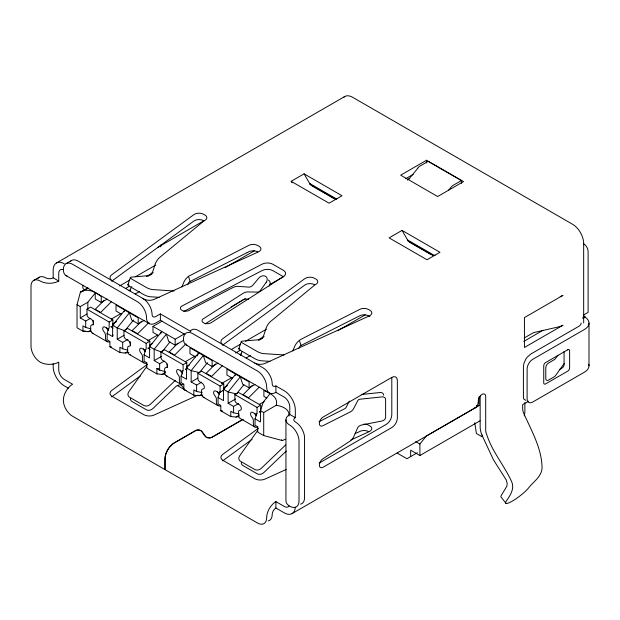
<?xml version="1.0" encoding="UTF-8"?>
<svg xmlns="http://www.w3.org/2000/svg" width="620" height="620" viewBox="0 0 620 620"><rect width="100%" height="100%" fill="white"/><g stroke="black" fill="none" stroke-linecap="round" stroke-linejoin="round"><path stroke-width="0.93" d="M269.901 393.894L263.252 402.147L260.478 410.649L263.709 412.517L276.264 405.271C278.589 396.916 269.847 393.274 263.895 390.429L263.895 396.405L266.902 398.133M482.383 435.023L482.058 436.775L476.408 433.512L474.75 422.7M524.218 415.873L524.884 412.269L524.884 402.62M91.001 331.274L88.172 331.669L82.941 331.196L77.027 327.786L77.027 304.738L80.391 292.183L87.931 287.82M128.913 352.478L125.139 353.012L119.908 352.54L109.926 346.781L109.926 341.442L107.151 339.845L107.151 333.444L108.508 328.391M107.151 333.444L112.608 336.59L113.057 334.909M164.935 373.953L162.107 374.356L156.875 373.883L146.893 368.125L146.893 362.785L144.119 361.189L144.119 354.787L145.475 349.734M127.906 284.751L130.386 277.597M202.849 395.165L199.074 395.7L193.843 395.227L183.861 389.469L183.861 384.129L181.087 382.532L181.087 376.131L182.939 370.791M238.871 416.64L236.042 417.043L230.81 416.57L220.828 410.812L220.828 405.472L218.054 403.876L218.054 397.466L220.216 391.243M238.809 348.781L241.288 341.62M285.425 439.293L282.301 440.549L263.709 435.565L257.796 432.156L257.796 426.816L255.022 425.219L255.022 418.81L256.874 413.478M181.954 286.889L183.574 282.836A10.509 6.789 -53.3 0 1 188.488 276.334L246.838 246.396A15.926 10.277 -53.3 0 1 247.581 246.039L248.504 245.504A6.533 3.774 0 0 1 257.75 245.504L259.021 246.233A6.533 3.774 0 0 1 258.447 251.867L154.194 299.351A7.843 4.526 0 0 1 143.793 298.995L78.135 261.09A13.066 7.549 60 0 0 70.564 261.268M187.883 284.456L188.728 282.55L190.108 281.488L247.163 252.596M292.857 350.92L294.477 346.867A10.509 6.781 -53.3 0 1 299.39 340.365M298.786 348.487L299.631 346.58L301.01 345.51L358.073 316.619A8.339 5.867 -46 0 1 358.484 316.448L359.414 315.937A6.533 3.774 0 0 1 368.652 315.937L369.923 316.665M124.039 311.674L124.798 310.116L112.608 325.275L112.608 336.59M160.619 333.793L161.766 331.46L149.575 346.619L149.575 357.934L144.119 354.787M197.207 355.911L198.733 352.803L186.542 367.962L186.542 379.277L181.087 376.131M234.941 375.697L235.701 374.147L223.51 389.306L223.51 400.621L218.054 397.466M349.354 401.101L346.061 407.479A7.952 3.976 5.9 0 1 344.046 409.084L319.006 421.701M146.708 366.552L128.821 391.716A5.231 4.053 -30 0 0 129.557 397.226L143.863 405.488A5.231 4.053 -30 0 0 150.466 404.217L173.569 382.06A13.268 8.564 -53.3 0 1 175.569 380.393M257.61 430.582L239.723 455.746A5.231 4.053 -30 0 0 240.459 461.257L254.766 469.511A5.231 4.053 -30 0 0 261.369 468.247L284.471 446.09A13.268 8.564 -53.3 0 1 285.789 444.935M557.868 355.268L555.621 358.414A7.975 4.604 0 0 1 553.893 359.918L548.545 363.002A3.921 2.263 -60 0 0 545.778 367.807L545.778 378.479A3.921 2.263 -60 0 0 548.545 380.076L553.893 376.991A7.975 4.604 0 0 0 555.621 375.488L563.479 364.483A7.843 4.526 0 0 1 564.502 363.452M77.027 304.738L80.259 306.606L87.831 302.227L95.232 293.051L95.232 299.026L101.238 302.49L107.105 299.103M125.38 330.103L133.501 320.005M169.888 342.07L161.766 352.168L154.194 349.285L149.575 346.619M207.444 362.677L199.477 372.589L191.161 370.628L186.542 367.962M243.846 384.726L236.445 393.933L228.129 391.972L223.51 389.306L224.897 388.686M410.657 456.591L410.657 450.19L419.903 455.522L419.903 443.998L426.304 436.031L479.051 405.581L479.051 396.916M448.446 190.332L450.748 187.527A7.921 4.573 -60 0 1 453.46 185.155L461.396 180.567L461.396 183.311M103.92 300.607L95.232 309.272L100.68 312.418L111.375 301.754M141.554 321.276L132.2 330.615L137.656 333.762L149.009 322.431M177.855 343.286L169.167 351.959L174.623 355.105L185.977 343.774M215.489 363.963L206.135 373.302L211.59 376.449L222.278 365.785M252.456 385.307L243.102 394.646L248.558 397.792L259.245 387.128M286.269 451.035L263.849 472.541A5.231 4.053 -30 0 1 257.246 473.812L242.939 465.55A5.231 4.053 -30 0 1 241.288 462.543M111.677 281.201L193.921 221.014A6.533 3.774 0 0 1 203.67 220.681M147.366 364.358L111.677 390.484A7.843 4.526 0 0 0 112.29 396.482L143.793 414.679A7.843 4.526 0 0 0 154.194 415.028L197.997 395.079M111.677 396.885L140.383 375.875M222.58 345.231L304.823 285.045A6.533 3.774 0 0 1 314.572 284.712M258.269 428.389L222.58 454.507A7.843 4.526 0 0 0 223.192 460.513L254.696 478.71A7.843 4.526 0 0 0 265.096 479.058L286.122 469.479M222.58 460.916L252.061 439.332M205.181 323.919L242.707 299.995A7.913 4.1 -64.7 0 1 245.078 299.088L248.667 299.15M56.428 262.981L344.774 96.503M33.705 280.395L39.254 277.194M66.053 263.639L71.602 260.439M157.511 247.581L204.453 220.433M291.144 181.311L304.087 173.84L342.007 195.734L329.065 203.205L291.144 181.311L292.028 182.838M119.621 285.905L129.65 280.108M135.501 276.737L155.558 265.159M93.457 333.444A7.843 4.526 -60 0 1 90.683 329.507L90.683 326.632A3.394 1.961 60 0 1 92.07 324.919A3.394 1.961 60 0 0 93.403 322.571A3.394 1.961 60 0 0 91.055 319.044L88.838 317.765A2.612 1.511 60 0 1 86.986 314.565L86.986 309.225L90.683 307.094L112.863 319.897L112.863 325.237A2.612 1.511 60 0 1 111.492 326.507M125.542 288.463L129.727 286.045M146.491 276.365L153.194 272.498M147.955 276.163L151.993 273.831M80.259 306.606L80.259 317.913L87.079 313.976M129.037 290.71L130.68 289.765M80.259 317.913L85.715 321.059L90.257 318.44M135.245 293.958L139.423 291.547M88.172 331.669L90.675 330.228M111.43 319.021L121.326 313.301M86.986 309.225L109.167 322.036L112.863 319.897M112.468 323.966L116.583 321.594M225.122 267.677L254.371 250.79M130.425 354.787A7.843 4.526 -60 0 1 127.65 350.843L127.65 347.975A3.394 1.961 60 0 1 129.037 346.262A3.394 1.961 60 0 0 130.37 343.914A3.394 1.961 60 0 0 128.022 340.388L125.806 339.109A2.612 1.511 60 0 1 123.954 335.908L123.954 330.569L127.65 328.437L149.831 341.24L149.831 346.58A2.612 1.511 60 0 1 148.459 347.851M127.983 339.341L122.683 342.403L117.227 339.256L117.227 327.941L129.394 312.813L131.719 320.091L138.206 323.834L144.073 320.447M190.782 331.46L160.386 313.914L155.767 316.58A5.231 3.015 -60 0 1 152.071 314.449A13.066 7.549 60 0 0 142.825 298.437M426.552 160.239L400.675 175.181L437.643 196.525L463.52 181.583L426.552 160.239L426.552 162.983M117.227 339.256L124.047 335.319M185.031 334.544L160.386 320.315L155.767 322.981A13.066 7.549 -60 0 1 146.522 317.649A13.066 7.549 60 0 0 137.284 301.638L72.587 264.291A13.066 7.549 60 0 0 63.349 269.623A13.066 7.549 -60 0 0 67.285 276.094M405.682 178.692L413.199 174.352M158.666 335.653L152.993 332.374L152.993 326.399L162.184 321.09M407.394 179.839L409.781 178.467M125.139 353.012L127.642 351.571M147.576 340.837L157.472 335.126M123.954 330.569L146.134 343.379L149.831 341.24M149.435 345.309L152.729 343.41M152.993 326.399L175.173 339.202L184.365 333.893M231.167 306.877L245.373 298.677M269.607 284.681L283.821 276.481M167.392 376.131A7.843 4.526 -60 0 1 164.618 372.186L164.618 369.319A3.394 1.961 60 0 1 166.005 367.606A3.394 1.961 60 0 0 167.338 365.257A3.394 1.961 60 0 0 164.99 361.731L162.773 360.453A2.612 1.511 60 0 1 160.921 357.252L160.921 351.912L164.618 349.781L186.798 362.584L186.798 367.923A2.612 1.511 60 0 1 185.427 369.195M164.192 361.127L159.65 363.746L154.194 360.6L154.194 349.285L166.362 334.157L168.686 341.434L175.173 345.177L183.551 340.341M154.194 360.6L161.766 356.229M402.047 230.4L389.112 237.871L427.033 259.764L439.968 252.294L402.047 230.4L406.898 238.793A7.843 4.526 60 0 0 410.812 242.931L430.389 254.231M162.107 374.356L165.439 372.434M185.365 361.708L195.261 355.988M160.921 351.912L183.101 364.715L186.798 362.584M186.357 366.683L189.681 364.762M231.361 349.447L240.552 344.139M245.567 341.248L266.461 329.181M204.36 397.474A7.843 4.526 -60 0 1 201.585 393.529L201.585 390.662A3.394 1.961 60 0 1 202.972 388.949A3.394 1.961 60 0 0 204.306 386.601A3.394 1.961 60 0 0 201.957 383.075L199.741 381.796A2.612 1.511 60 0 1 197.889 378.595L197.889 373.256L201.585 371.124L223.766 383.927L223.766 389.267A2.612 1.511 60 0 1 223.704 389.779M201.608 382.207L196.618 385.09L191.161 381.943L191.161 370.628L203.329 355.5L205.654 362.778L212.141 366.521L218.008 363.134M235.608 352.974L240.63 350.075M258.23 339.915L264.097 336.528M258.858 340.186L262.896 337.861M191.161 381.943L197.819 378.099M239.94 354.741L241.583 353.788M246.148 357.988L250.325 355.57M199.074 395.7L201.578 394.258M221.456 383.555L232.206 377.347M197.889 373.256L220.069 386.058L223.766 383.927M223.324 388.027L227.486 385.625M219.526 392.592L223.223 390.461M337.699 330.747L365.273 314.821M254.967 427.002L240.18 418.469A7.843 4.526 -60 0 1 238.553 414.873L238.553 412.006A3.394 1.961 60 0 1 239.94 410.293A3.394 1.961 60 0 0 241.273 407.945A3.394 1.961 60 0 0 238.925 404.418L236.708 403.139A2.612 1.511 60 0 1 234.856 399.939L234.856 394.599L238.553 392.468L260.733 405.271L260.733 409.719M238.576 403.55L233.585 406.433L228.129 403.287L228.129 391.972L240.297 376.844L242.621 384.121L249.108 387.864L254.975 384.478M228.129 403.287L235.615 398.962M236.042 417.043L239.374 415.121M259.253 404.418L264.213 401.558M234.856 394.599L257.037 407.402L260.733 405.271M242.908 419.298L211.97 437.162A3.921 2.263 0 0 1 205.592 436.449L201.81 431.311A3.921 2.263 0 0 0 195.424 430.598L174.158 442.882A13.066 7.549 -60 0 0 164.912 458.885L164.912 469.557L72.587 416.253A13.066 7.549 60 0 1 63.349 400.249A13.066 7.549 -60 0 1 72.587 384.237L64.271 379.44A7.843 4.526 60 0 1 58.73 369.83L58.73 362.15A13.066 7.549 0 0 1 40.246 362.15A13.066 7.549 60 0 1 31 346.138L31 286.378A13.066 7.549 60 0 1 40.246 281.046A13.066 7.549 0 0 0 58.73 281.046L58.73 273.358A7.843 4.526 60 0 1 62.837 269.545M243.094 419.407L212.156 437.263A4.185 2.418 0 0 1 205.352 436.503L201.57 431.373A3.658 2.116 0 0 0 195.61 430.706L174.344 442.982A13.066 7.549 -60 0 0 165.098 458.994L165.098 469.666L257.424 522.97A13.066 7.549 60 0 0 266.67 517.63A13.066 7.549 -60 0 1 275.908 501.627L284.231 506.424A7.843 4.526 60 0 0 289.029 505.998M391.801 377.41L323.059 417.097A5.231 3.022 -60 0 0 319.362 423.375A5.231 3.022 -60 0 0 322.826 425.769L349.587 412.285A15.74 8.494 3.1 0 0 353.625 408.681L357.74 400.698A5.247 2.829 3.1 0 1 359.089 399.497A5.34 2.565 7.3 0 1 361.46 399.055L382.029 396.901A3.921 3.1 -24.4 0 1 385.617 399.551L385.617 417.245A3.921 3.1 -24.4 0 1 382.029 420.988L361.46 425.049A5.348 3.534 -8.5 0 0 359.089 426.173A5.247 3.216 -3.3 0 0 357.74 427.645L353.625 437.022A15.74 9.649 -3.3 0 1 349.587 441.432L322.826 458.846A5.231 3.022 -60 0 0 319.362 465.248A5.231 3.022 -60 0 0 323.059 467.255L391.801 427.568A7.843 4.526 -60 0 0 397.35 417.957L397.35 380.61A7.843 4.526 -60 0 0 391.801 377.41L391.801 414.757A7.843 4.526 -60 0 1 386.26 424.367L319.192 463.086M524.388 337.892L532.658 333.118A5.231 3.015 0 0 1 534.417 332.444L558.597 326.88A13.074 7.549 0 0 0 562.991 325.206L524.442 347.464L524.442 317.579L562.991 295.329A13.074 7.549 0 0 1 560.186 296.562M523.815 341.426L542.911 330.29M583.35 315.162L588.101 312.418L588.101 251.588A6.533 3.774 60 0 0 583.482 243.583M582.823 317.603L584.404 316.688L585.226 317.161L582.854 318.533M292.074 513.608L475.06 407.96M559.759 369.334L562.224 367.908A2.612 1.511 -60 0 0 564.076 364.707L564.076 351.431M417.345 452.732L406.96 458.722L397.203 453.088M419.903 455.522L480.074 420.786M528.519 401.241L522.668 404.62L522.668 408.921A7.843 4.526 60 0 0 523.753 413.339C531.464 430.776 542.027 448.764 542.058 468.356C541.314 477.16 532.851 482.065 528.046 488.591A15.686 2.961 -37.8 0 1 512.322 501.131A15.686 2.961 -37.8 0 1 506.207 501.208C510.058 495.582 514.755 488.986 511.74 481.895C504.479 465.643 492.257 451.98 486.785 434.682A7.843 4.526 60 0 1 485.7 430.264L485.7 396.513A5.231 3.015 -60 0 0 482.004 394.374A5.231 3.015 -60 0 0 478.307 400.776A15.686 9.052 60 0 1 473.579 408.541M183.807 311.472L262.144 270.537A7.843 4.526 0 0 1 272.955 270.692L283.301 276.667M86.234 289.176L87.955 288.308M350.951 439.952L369.349 431.574A6.533 3.774 0 0 0 369.923 425.948L368.652 425.212A6.533 3.774 0 0 0 364.033 424.103M355.058 433.496L357.74 432.458A15.926 10.277 -53.3 0 0 358.484 432.156L359.414 431.613A6.533 3.774 0 0 1 368.652 431.613M113.956 325.066L112.608 325.275L117.227 327.941L124.798 330.824M361.344 394.483L380.045 392.522A3.921 3.1 -24.4 0 1 383.625 395.173M476.276 405.581L479.051 405.581M174.119 290.989L152.946 289.61A5.231 1.349 19.1 0 1 146.343 287.486L132.037 279.233A5.231 1.349 19.1 0 1 131.3 277.109L149.188 275.606L150.311 274.8A5.27 2.635 -65.9 0 0 153.202 270.289L155.349 263.593A10.579 5.286 -65.9 0 1 159.836 257.308L203.438 221.34A15.926 7.959 -65.9 0 1 204.019 220.867L204.941 220.348A6.533 3.774 0 0 0 204.941 215.016L203.67 214.28A6.533 3.774 0 0 0 193.921 214.613L111.677 274.8A7.843 4.526 0 0 0 112.29 280.806M159.131 297.337L150.466 296.771A5.231 1.349 19.1 0 1 143.863 294.647L129.557 286.394A5.231 1.349 19.1 0 1 128.821 284.27M284.061 354.958L263.849 353.64A5.231 1.349 19.1 0 1 257.246 351.517L242.939 343.263A5.231 1.349 19.1 0 1 242.203 341.139L260.09 339.636A5.72 2.147 -73.4 0 0 261.214 338.83A5.27 2.635 -65.9 0 0 264.104 334.32L266.251 327.616A10.579 5.286 -65.9 0 1 270.746 321.338L314.34 285.371A15.926 7.967 -65.9 0 1 314.921 284.906L315.844 284.379A6.533 3.774 0 0 0 315.844 279.039L314.572 278.31A6.533 3.774 0 0 0 304.823 278.644L222.58 338.83A7.843 4.526 0 0 0 223.192 344.836M270.033 361.359L261.369 360.801A5.231 1.349 19.1 0 1 254.766 358.678L240.459 350.416A5.231 1.349 19.1 0 1 239.723 348.3M525.822 400.334L523.838 399.11A7.711 3.495 -68.9 0 1 523.412 396.722L523.412 366.846L523.885 363.537L525.892 358.949A8.13 3.681 -68.9 0 1 527.845 356.601L530.805 354.036L578.863 326.291A7.843 4.526 0 0 0 581.157 323.09M109.926 346.781L111.67 346.937M156.875 373.883L156.875 368.551L158.798 368.722M220.828 410.812L222.572 410.967M193.843 395.227L193.843 389.895L196.618 391.491L202.159 392.561M230.81 416.57L230.81 411.238L233.585 412.835L239.126 413.904M276.264 405.271C281.79 406.108 289.982 408.999 288.959 416.012M82.941 331.196L82.941 325.864L85.715 327.469L90.76 328.817M119.908 352.54L119.908 347.208L122.683 348.804L127.728 350.161M156.875 368.551L159.65 370.148L165.54 371.729M82.979 291.687L82.204 291.245L80.391 292.183C87.598 287.665 95.294 292.02 101.238 296.515L101.238 302.49M461.396 180.567L428.125 161.363L420.189 165.943A7.921 4.573 -60 0 0 417.632 168.136L417.818 168.245A7.936 4.58 -60 0 0 417.655 168.431L410.177 177.537A7.843 4.526 -60 0 1 407.487 179.893M309.783 183.536L336.303 198.842M407.751 240.095L434.271 255.401M309.605 184.171L336.118 199.485M407.565 240.731L433.256 255.564M415.718 441.587L419.903 443.998M190.278 331.165A13.066 7.549 60 0 1 198.276 330.452L262.973 367.8A13.066 7.549 60 0 1 272.211 383.811A5.231 3.015 -60 0 0 275.908 385.942L284.231 390.747A15.686 9.052 60 0 1 295.322 409.952L295.322 417.64A5.231 3.015 0 0 0 295.322 421.91A13.066 7.549 60 0 1 304.56 437.914L304.56 497.674A13.066 7.549 60 0 1 300.615 504.145M187.434 345.456A13.066 7.549 -60 0 1 183.489 338.993A13.066 7.549 60 0 1 192.735 333.653L257.424 371A13.066 7.549 60 0 1 266.67 387.012A13.066 7.549 -60 0 0 275.908 392.344L284.231 397.149A7.843 4.526 60 0 1 289.772 406.751L289.772 414.439A13.066 7.549 0 0 0 289.772 425.111A13.066 7.549 60 0 1 299.018 441.114L299.018 500.875A13.066 7.549 60 0 1 289.772 506.214A13.066 7.549 0 0 1 285.944 500.875L285.944 419.771M66.053 275.606L149.234 323.632M186.202 344.976L269.375 392.995M121.698 314.309L116.025 311.031L116.025 305.055L138.206 317.858L138.206 323.834M195.633 356.996L189.96 353.718L189.96 347.743L212.141 360.546L212.141 366.521M232.608 378.34L226.928 375.061L226.928 369.086L249.108 381.889L249.108 387.864M37.781 278.558A13.066 7.549 60 0 1 45.787 277.845A5.231 3.015 0 0 0 53.181 277.845L58.73 281.046M289.772 414.439L295.322 417.64M185.419 369.024L186.976 369.923M259.354 411.711L260.912 412.61M110.74 326.763L113.08 328.112M147.707 348.107L150.048 349.455M255.022 418.81L260.478 421.964L260.478 410.649M92.31 333.095L107.097 341.628M129.278 354.438L144.065 362.971M166.245 375.782L181.032 384.315M203.213 397.125L218 405.658M177.297 385.516L184.729 389.802A10.579 6.828 -53.3 0 0 186.155 390.499M68.433 388.244L64.271 385.841A15.686 9.052 60 0 1 53.181 366.629L53.181 363.746M275.908 501.627L275.908 508.028L284.231 512.833A15.686 9.052 60 0 0 295.298 507.245M281.426 439.859L282.301 440.549M184.729 389.802L181.954 385.95A5.27 3.402 -53.3 0 0 178.227 385.26A5.72 4.146 -41.9 0 0 176.049 386.353L152.946 408.51A5.231 4.053 -30 0 1 146.343 409.781L132.037 401.52A5.231 4.053 -30 0 1 130.386 398.513M506.005 503.393L501.286 497.31A15.686 2.961 -37.8 0 1 501.487 495.117L506.772 486.336L507.199 483.631L506.323 480.105L493.489 459.885L482.314 435.899A15.686 9.052 60 0 1 480.159 427.064L480.159 396.203M304.087 173.84L308.93 182.233A7.843 4.526 60 0 0 312.852 186.372L333.235 198.144A7.843 4.526 60 0 0 337.156 198.532M301.01 345.51L299.39 340.357L301.436 339.055L357.74 310.419A15.926 10.292 -53.3 0 1 358.484 310.047L359.414 309.527A6.533 3.774 0 0 1 368.652 309.527L369.923 310.263A6.533 3.774 0 0 1 369.349 315.898L265.096 363.382A7.843 4.526 0 0 1 254.696 363.026M188.488 276.326L190.108 281.488M589 323.09L589 365.777M583.668 322.912L583.668 243.482A15.686 9.052 60 0 0 572.578 224.269L352.617 97.278A15.686 9.052 60 0 0 343.534 97.495M275.908 385.942L275.908 392.344M263.709 412.517L263.709 435.565M257.037 407.402L257.037 412.742A2.612 1.511 60 0 1 255.192 413.811L252.976 412.525A3.394 1.961 60 0 0 250.627 413.346A3.394 1.961 60 0 0 251.953 417.229A3.394 1.961 60 0 1 253.34 420.546L253.34 423.414A7.843 4.526 -60 0 0 257.455 427.226M233.585 406.433L233.585 412.835M220.069 386.058L220.069 391.398A2.612 1.511 60 0 1 218.225 392.468L216.008 391.181A3.394 1.961 60 0 0 213.66 392.003A3.394 1.961 60 0 0 214.985 395.885A3.394 1.961 60 0 1 216.372 399.203L216.372 402.07A7.843 4.526 -60 0 0 220.488 405.883M196.618 385.09L196.618 391.491M183.101 364.715L183.101 370.055A2.612 1.511 60 0 1 181.257 371.124L179.041 369.838A3.394 1.961 60 0 0 176.692 370.659A3.394 1.961 60 0 0 178.017 374.542A3.394 1.961 60 0 1 179.405 377.859L179.405 380.726A7.843 4.526 -60 0 0 183.52 384.54M175.173 339.202L175.173 345.177M167.222 363.948L167.222 367.606M160.758 244.97L160.758 246.884M160.386 313.914L160.386 320.315M159.65 363.746L159.65 370.148M146.134 343.379L146.134 348.711A2.612 1.511 60 0 1 144.29 349.781L142.073 348.502A3.394 1.961 60 0 0 139.725 349.316A3.394 1.961 60 0 0 141.05 353.199A3.394 1.961 60 0 1 142.437 356.515L142.437 359.383A7.843 4.526 -60 0 0 146.553 363.196M130.254 341.69L130.254 345.348M122.683 342.403L122.683 348.804M109.167 322.036L109.167 327.368A2.612 1.511 60 0 1 107.322 328.437L105.098 327.159A3.394 1.961 60 0 0 102.757 327.972A3.394 1.961 60 0 0 104.083 331.855A3.394 1.961 60 0 1 105.47 335.172L105.47 338.04A7.843 4.526 -60 0 0 109.585 341.853M93.287 320.346L93.287 324.919M87.831 302.227L87.831 308.83M85.715 321.059L85.715 327.469M53.181 277.845L53.181 270.157A15.686 9.052 60 0 1 64.271 263.756M435.124 255.091A7.843 4.526 60 0 1 432.279 255.2M257.75 251.906A6.533 3.774 0 0 0 248.504 251.906L247.581 252.441A8.339 5.836 -45.7 0 0 247.171 252.603M268.452 280.07A5.231 4.154 -37.7 0 1 269.134 286.091M85.304 289.501A5.231 3.022 -60 0 1 82.917 285.611M85.529 331.057A5.231 3.022 -60 0 1 83.894 330.94M275.908 508.028A5.231 3.015 -60 0 0 272.211 514.429A13.066 7.549 60 0 1 268.274 520.901M145.32 351.819A3.394 1.961 60 0 0 144.747 351.067A3.394 1.961 60 0 1 143.483 348.704M182.73 374.015A3.394 1.961 60 0 0 181.714 372.411A3.394 1.961 60 0 1 180.451 370.047M260.733 410.603A2.612 1.511 60 0 1 259.369 411.874M254.673 413.571A3.394 1.961 60 0 0 255.649 415.098A3.394 1.961 60 0 1 256.223 415.85M588.76 364.204A15.686 9.052 0 0 1 584.404 372.178L532.65 402.062A7.843 4.526 -60 0 1 527.109 398.861L527.109 368.978A7.843 4.526 -60 0 1 532.65 359.375L584.404 329.491A15.686 9.052 0 0 0 584.404 316.688M585.226 317.161A3.921 2.263 60 0 1 583.319 315.061M240.591 355.485A7.843 4.526 -60 0 1 242.025 351.78M219.255 394.506A3.394 1.961 60 0 0 218.682 393.754A3.394 1.961 60 0 1 217.419 391.39M223.518 390.189A2.612 1.511 60 0 1 222.402 390.538M129.836 290.842A7.843 4.526 -60 0 1 131.866 286.611M106.516 327.36A3.394 1.961 60 0 0 107.779 329.724A3.394 1.961 60 0 1 108.353 330.483M266.22 282.325L260.942 289.649A5.301 2.658 -65.8 0 1 259.238 291.547A5.239 2.875 -62.4 0 1 257.579 292.097L247.706 291.935A15.717 8.618 -62.4 0 0 242.707 293.593L202.709 319.192A5.231 3.015 0 0 0 204.181 323.136A5.231 3.015 0 0 0 211.126 322.718L283.572 276.505A7.843 4.526 0 0 0 283.301 270.266L272.955 264.291A7.843 4.526 0 0 0 262.144 264.135L182.102 305.962A5.231 3.015 0 0 0 181.381 309.969A5.231 3.015 0 0 0 188.209 310.822L232.554 287.726A15.717 9.509 -57.5 0 1 238.065 286.37L248.969 287.13A5.239 3.17 -57.5 0 0 250.806 286.68A5.293 3.41 -53.5 0 0 252.991 285.06L258.819 278.054A5.231 4.154 -37.7 0 1 265.538 276.303A5.231 4.154 -37.7 0 1 266.22 282.325M567.773 349.765L545.592 362.576A2.612 1.511 -60 0 0 543.74 365.777L543.74 382.85A2.612 1.511 -60 0 0 545.592 383.92L567.773 371.109A2.612 1.511 -60 0 0 569.617 367.908L569.617 350.835A2.612 1.511 -60 0 0 567.773 349.765"/></g></svg>
